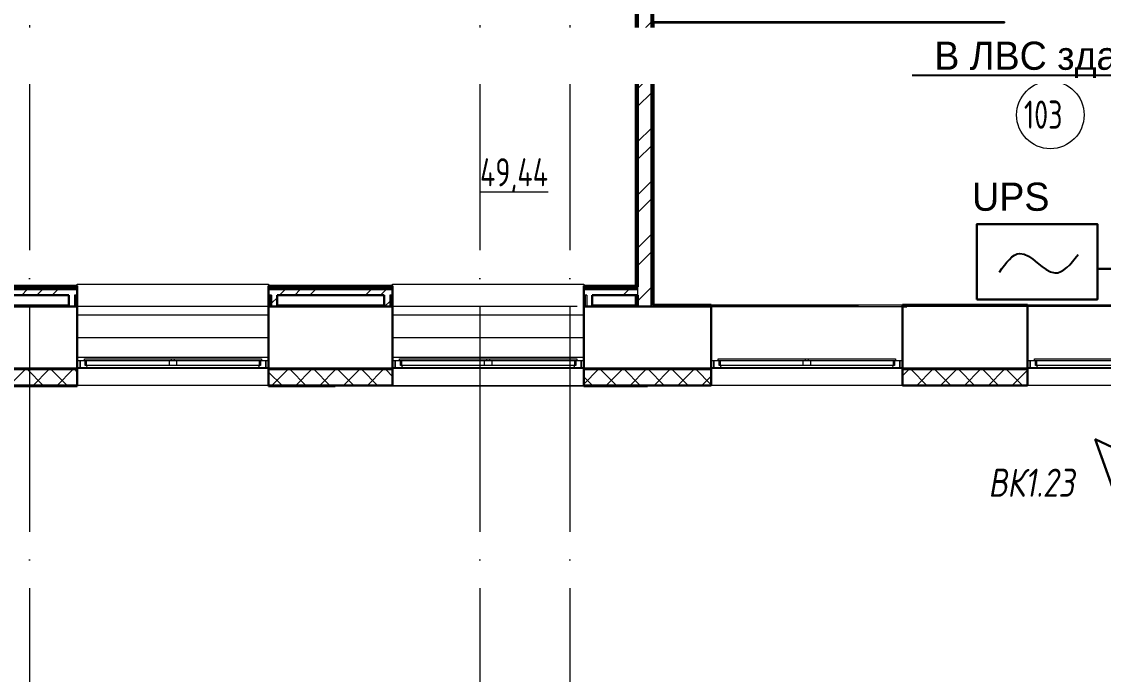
# Model space of a CAD drawing. Header units: millimetres. Extents: x -495897 to 1376592, y -28539 to 470976.
# Drawn here: x -46281 to -36673, y 336989 to 342785 of the extents above; entities that cross this region are included whole.
import ezdxf
from ezdxf import colors
from ezdxf.entities.mleader import LeaderData, LeaderLine
from ezdxf.enums import TextEntityAlignment as Align
from ezdxf.math import Vec2, Vec3

# ---------------------------------------------------------------- set-up
doc = ezdxf.new("R2010")
doc.units = ezdxf.units.MM
doc.set_wipeout_variables(frame=1)
doc.linetypes.add('ADSK_Линия сетки', pattern=[25, 20, -2.5, 0, -2.5])
for name, color, linetype, lineweight in [('_ Окна', 7, 'Continuous', 9), ('RC-Видеонаблюдение', 5, 'Continuous', 30), ('RC-Выноски', 7, 'Continuous', 0), ('RC-Линии_связи-Питание_12-24В', 3, 'Continuous', 30), ('лс', 5, 'Continuous', 30), ('Марки помещений', 252, 'Continuous', 20), ('Ограждение', 252, 'Continuous', 9), ('Окна', 252, 'Continuous', 9), ('Оси', 252, 'Continuous', 9), ('Стены внутренние', 7, 'Continuous', 18), ('Стены наружные', 7, 'Continuous', 18), ('Стены штриховка', 7, 'Continuous', 9)]:
    doc.layers.add(name, color=color, linetype=linetype, lineweight=lineweight)
doc.layers.add('RC-Позиционные_обозначения', color=7, linetype='Continuous')
doc.layers.add('RC-Таблицы', color=7, linetype='Continuous')
doc.styles.add('GOST Common_3', font='', dxfattribs={"height": 3.5})
doc.styles.add('Mipgost_5', font='', dxfattribs={"height": 250})
doc.styles.add('RubezhCAD', font='', dxfattribs={"oblique": 10})
doc.styles.get("Standard").update_dxf_attribs({"font": ''})
doc.styles.get('GOST Common_3').set_extended_font_data('GOST 2.304 type A')
doc.styles.get('Mipgost_5').set_extended_font_data('Mipgost')
doc.styles.get('RubezhCAD').set_extended_font_data('GOST type A')
doc.styles.get('Standard').set_extended_font_data('GOST type B')

# ---------------------------------------------------------------- blocks, each defined once
blk = doc.blocks.new('RC-UGO-CAM-03')
blk.add_attdef('PSTN', text='', height=2.5).set_placement((4.626, 3.284), align=Align.BOTTOM_LEFT)
blk.add_wipeout([(3.743, 0), (6.243, 2.499), (6.243, -2.499)])
blk.add_line((6.243, 2.499), (6.243, -2.499))
blk.add_wipeout([(-3.743, -2.499), (-3.741, 2.497), (3.743, 2.499), (3.743, -2.499)])
for q in [(6.243, 2.499), (6.243, -2.499)]:
    blk.add_line((3.743, 0), q)
blk.add_lwpolyline([(3.743, 2.999), (-4.243, 2.999), (-4.243, -2.999), (3.743, -2.999)])
blk.add_lwpolyline([(3.743, -2.499), (3.743, 2.499), (-3.743, 2.499), (-3.743, -2.499), (3.743, -2.499)], close=True)
blk = doc.blocks.new('1 этаж')
at = {"layer": 'Стены наружные', "lineweight": 9, "true_color": 0x636466}
h = blk.add_hatch(dxfattribs=at)
h.set_pattern_fill('FP_41', color=251, style=0, pattern_type=2)
h.set_pattern_definition([(180, (-32119.82, 96), (-1e-14, -100), [])])
h.paths.add_polyline_path([(-66005.8, -20703.7), (-64730.8, -20703.7), (-64730.8, -20693.7), (-66005.8, -20693.7)])
h.paths.add_polyline_path([(2117.4, -20703.7), (2694.2, -20703.7), (2694.2, -20693.7), (1409.2, -20693.7), (1409.2, -20703.7)])
h.paths.add_polyline_path([(-63030.8, -20703.7), (-61880.8, -20703.7), (-61880.8, -20693.7), (-63030.8, -20693.7)])
h.paths.add_polyline_path([(-752.8, -20703.7), (-290.8, -20703.7), (-290.8, -20693.7), (-1390.8, -20693.7), (-1390.8, -20703.7)])
h.paths.add_polyline_path([(-60180.8, -20703.7), (-59050.8, -20703.7), (-59050.8, -20693.7), (-60180.8, -20693.7)])
h.paths.add_polyline_path([(-3623, -20703.7), (-3090.8, -20703.7), (-3090.8, -20693.7), (-4165.8, -20693.7), (-4165.8, -20703.7)])
h.paths.add_polyline_path([(-57350.8, -20703.7), (-56240.8, -20703.7), (-56240.8, -20693.7), (-57350.8, -20693.7)])
h.paths.add_polyline_path([(-5865.8, -20703.7), (-5865.8, -20693.7), (-6960.8, -20693.7), (-6960.8, -20703.7), (-6493.2, -20703.7)])
h.paths.add_polyline_path([(-54540.8, -20703.7), (-53450.8, -20703.7), (-53450.8, -20693.7), (-54540.8, -20693.7)])
h.paths.add_polyline_path([(-8660.8, -20703.7), (-8660.8, -20693.7), (-9765.8, -20693.7), (-9765.8, -20703.7), (-9363.4, -20703.7)])
h.paths.add_polyline_path([(-51750.8, -20703.7), (-50620.8, -20703.7), (-50620.8, -20693.7), (-51750.8, -20693.7)])
h.paths.add_polyline_path([(-11516, -20703.7), (-11465.8, -20703.7), (-11465.8, -20693.7), (-12545.8, -20693.7), (-12545.8, -20703.7), (-12233.6, -20703.7)])
h.paths.add_polyline_path([(-48920.8, -20703.7), (-47800.8, -20703.7), (-47800.8, -20693.7), (-48920.8, -20693.7)])
h.paths.add_polyline_path([(-14245.8, -20703.7), (-14245.8, -20693.7), (-15320.8, -20693.7), (-15320.8, -20703.7), (-14386.2, -20703.7)])
h.paths.add_polyline_path([(-46100.8, -20703.7), (-45030.8, -20703.7), (-45030.8, -20693.7), (-46100.8, -20693.7)])
h.paths.add_polyline_path([(-17256.4, -20703.7), (-17020.8, -20703.7), (-17020.8, -20693.7), (-18120.8, -20693.7), (-18120.8, -20703.7), (-17974, -20703.7)])
h.paths.add_polyline_path([(-43330.8, -20703.7), (-42230.8, -20703.7), (-42230.8, -20693.7), (-43330.8, -20693.7)])
h.paths.add_polyline_path([(-19820.8, -20703.7), (-19820.8, -20693.7), (-20920.8, -20693.7), (-20920.8, -20703.7), (-20126.6, -20703.7)])
h.paths.add_polyline_path([(-40530.8, -20703.7), (-39400.8, -20703.7), (-39400.8, -20693.7), (-40530.8, -20693.7)])
h.paths.add_polyline_path([(-22620.8, -20703.7), (-22620.8, -20693.7), (-23700.8, -20693.7), (-23700.8, -20703.7), (-22996.8, -20703.7)])
h.paths.add_polyline_path([(-25867, -20703.7), (-25400.8, -20703.7), (-25400.8, -20693.7), (-26500.8, -20693.7), (-26500.8, -20703.7), (-26498.8, -20703.7)])
h.paths.add_polyline_path([(-37700.8, -20703.7), (-36590.8, -20703.7), (-36590.8, -20693.7), (-37700.8, -20693.7)])
h.paths.add_polyline_path([(-28202.8, -20703.7), (-28200.8, -20703.7), (-28200.8, -20693.7), (-29240.8, -20693.7), (-29239.8, -20703.7), (-28378.4, -20703.7)])
h.paths.add_polyline_path([(-34890.8, -20703.7), (-33780.8, -20703.7), (-33780.8, -20693.7), (-34890.8, -20693.7)])
h.paths.add_polyline_path([(-30940.8, -20703.7), (-30940.8, -20693.7), (-32080.8, -20693.7), (-32079.8, -20703.7), (-31090.8, -20703.7)])
at = {"layer": '_ Окна', "color": 251, "true_color": 0x636466}
for p, q in [((-45005.8, -20625.7), (-45030.8, -20625.7)), ((-45005.8, -20683.7), (-45005.8, -20625.7)), ((-43330.8, -20625.7), (-43355.8, -20625.7)), ((-43355.8, -20625.7), (-43355.8, -20683.7)), ((-42205.8, -20625.7), (-42230.8, -20625.7)), ((-42205.8, -20683.7), (-42205.8, -20625.7)), ((-40530.8, -20625.7), (-40555.8, -20625.7)), ((-40555.8, -20625.7), (-40555.8, -20683.7)), ((-39375.8, -20625.7), (-39400.8, -20625.7)), ((-39375.8, -20683.7), (-39375.8, -20625.7)), ((-37700.8, -20625.7), (-37725.8, -20625.7)), ((-37725.8, -20625.7), (-37725.8, -20683.7)), ((-36565.8, -20625.7), (-36590.8, -20625.7)), ((-36565.8, -20683.7), (-36565.8, -20625.7)), ((-45030.8, -20683.7), (-45005.8, -20683.7)), ((-43355.8, -20683.7), (-43330.8, -20683.7)), ((-42230.8, -20683.7), (-42205.8, -20683.7)), ((-40555.8, -20683.7), (-40530.8, -20683.7)), ((-39400.8, -20683.7), (-39375.8, -20683.7)), ((-37725.8, -20683.7), (-37700.8, -20683.7)), ((-36590.8, -20683.7), (-36565.8, -20683.7))]:
    blk.add_line(p, q, dxfattribs=at)
at = {"layer": '_ Окна', "color": 251, "lineweight": 18, "true_color": 0x636466}
for p, q in [((-44967.8, -20625.7), (-45005.8, -20625.7)), ((-45005.8, -20625.7), (-45005.8, -20683.7)), ((-44959.8, -20666.7), (-44959.8, -20625.7)), ((-43401.8, -20625.7), (-43401.8, -20666.7)), ((-43355.8, -20625.7), (-43393.8, -20625.7)), ((-43355.8, -20683.7), (-43355.8, -20625.7)), ((-42167.8, -20625.7), (-42205.8, -20625.7)), ((-42205.8, -20625.7), (-42205.8, -20683.7)), ((-42159.8, -20666.7), (-42159.8, -20625.7)), ((-40601.8, -20625.7), (-40601.8, -20666.7)), ((-40555.8, -20625.7), (-40593.8, -20625.7)), ((-40555.8, -20683.7), (-40555.8, -20625.7)), ((-39337.8, -20625.7), (-39375.8, -20625.7)), ((-39375.8, -20625.7), (-39375.8, -20683.7)), ((-39329.8, -20666.7), (-39329.8, -20625.7)), ((-37771.8, -20625.7), (-37771.8, -20666.7)), ((-37725.8, -20625.7), (-37763.8, -20625.7)), ((-37725.8, -20683.7), (-37725.8, -20625.7)), ((-36527.8, -20625.7), (-36565.8, -20625.7)), ((-36565.8, -20625.7), (-36565.8, -20683.7)), ((-36519.8, -20666.7), (-36519.8, -20625.7)), ((-45005.8, -20683.7), (-44946.4, -20683.7)), ((-44947.8, -20666.7), (-44959.8, -20666.7)), ((-44946.4, -20683.7), (-44941.8, -20666.7)), ((-43419.8, -20666.7), (-43415.2, -20683.7)), ((-43415.2, -20683.7), (-43355.8, -20683.7)), ((-43401.8, -20666.7), (-43413.8, -20666.7)), ((-42205.8, -20683.7), (-42146.4, -20683.7)), ((-42147.8, -20666.7), (-42159.8, -20666.7)), ((-42146.4, -20683.7), (-42141.8, -20666.7)), ((-40619.8, -20666.7), (-40615.2, -20683.7)), ((-40615.2, -20683.7), (-40555.8, -20683.7)), ((-40601.8, -20666.7), (-40613.8, -20666.7)), ((-39375.8, -20683.7), (-39316.4, -20683.7)), ((-39317.8, -20666.7), (-39329.8, -20666.7)), ((-39316.4, -20683.7), (-39311.8, -20666.7)), ((-37789.8, -20666.7), (-37785.2, -20683.7)), ((-37785.2, -20683.7), (-37725.8, -20683.7)), ((-37771.8, -20666.7), (-37783.8, -20666.7)), ((-36565.8, -20683.7), (-36506.4, -20683.7)), ((-36507.8, -20666.7), (-36519.8, -20666.7)), ((-36506.4, -20683.7), (-36501.8, -20666.7))]:
    blk.add_line(p, q, dxfattribs=at)
at = {"layer": 'Марки помещений', "color": 251, "true_color": 0x636466}
blk.add_circle((-36387.1, -18441.9), 300, dxfattribs=at)
at = {"layer": 'Ограждение', "color": 251, "true_color": 0x636466}
for p, q in [((-40075.8, -15478.7), (-40075.8, -19958.8)), ((-36795.8, -17613.7), (-39915.8, -17613.7)), ((-39915.8, -17613.7), (-39905.8, -17623.7)), ((-39905.8, -17623.7), (-36795.8, -17623.7)), ((-39905.8, -20128.7), (-39905.8, -17623.7)), ((-36795.8, -17613.7), (-36795.8, -17623.7)), ((-45030.8, -19958.7), (-45030.8, -19943.7)), ((-45030.8, -19943.7), (-43330.8, -19943.7)), ((-43330.8, -19943.7), (-43330.8, -19958.7)), ((-42230.8, -19958.7), (-42230.8, -19943.7)), ((-42230.8, -19943.7), (-40530.8, -19943.7)), ((-40530.8, -19943.7), (-40530.8, -19958.7)), ((-40075.8, -20043.7), (-40075.8, -20128.7)), ((-40065.8, -20128.7), (-40065.8, -20043.7)), ((-45030.8, -20218.7), (-43330.8, -20218.7)), ((-42230.8, -20218.7), (-40530.8, -20218.7)), ((-45030.8, -20418.7), (-43330.8, -20418.7)), ((-42230.8, -20418.7), (-40530.8, -20418.7)), ((-45030.8, -20593.7), (-43330.8, -20593.7)), ((-42230.8, -20593.7), (-40530.8, -20593.7))]:
    blk.add_line(p, q, dxfattribs=at)
at = {"layer": 'Окна', "color": 251, "true_color": 0x636466}
for p, q in [((-44967.8, -20608.7), (-44195.8, -20608.7)), ((-44967.8, -20625.7), (-44967.8, -20608.7)), ((-44195.8, -20625.7), (-44967.8, -20625.7)), ((-44947.8, -20666.7), (-44947.8, -20625.7)), ((-44215.8, -20625.7), (-44215.8, -20666.7)), ((-44195.8, -20608.7), (-44165.8, -20608.7)), ((-44195.8, -20608.7), (-44195.8, -20625.7)), ((-44165.8, -20625.7), (-44195.8, -20625.7)), ((-44165.8, -20608.7), (-43393.8, -20608.7)), ((-44165.8, -20625.7), (-44165.8, -20608.7)), ((-43393.8, -20625.7), (-44165.8, -20625.7)), ((-44145.8, -20666.7), (-44145.8, -20625.7)), ((-43413.8, -20625.7), (-43413.8, -20666.7)), ((-43393.8, -20608.7), (-43393.8, -20625.7)), ((-42167.8, -20608.7), (-41395.8, -20608.7)), ((-42167.8, -20625.7), (-42167.8, -20608.7)), ((-41395.8, -20625.7), (-42167.8, -20625.7)), ((-42147.8, -20666.7), (-42147.8, -20625.7)), ((-41415.8, -20625.7), (-41415.8, -20666.7)), ((-41395.8, -20608.7), (-41365.8, -20608.7)), ((-41395.8, -20608.7), (-41395.8, -20625.7)), ((-41365.8, -20625.7), (-41395.8, -20625.7)), ((-41365.8, -20608.7), (-40593.8, -20608.7)), ((-41365.8, -20625.7), (-41365.8, -20608.7)), ((-40593.8, -20625.7), (-41365.8, -20625.7)), ((-41345.8, -20666.7), (-41345.8, -20625.7)), ((-40613.8, -20625.7), (-40613.8, -20666.7)), ((-40593.8, -20608.7), (-40593.8, -20625.7)), ((-39337.8, -20608.7), (-38565.8, -20608.7)), ((-39337.8, -20625.7), (-39337.8, -20608.7)), ((-38565.8, -20625.7), (-39337.8, -20625.7)), ((-39317.8, -20666.7), (-39317.8, -20625.7)), ((-38585.8, -20625.7), (-38585.8, -20666.7)), ((-38565.8, -20608.7), (-38535.8, -20608.7)), ((-38565.8, -20608.7), (-38565.8, -20625.7)), ((-38535.8, -20625.7), (-38565.8, -20625.7)), ((-38535.8, -20608.7), (-37763.8, -20608.7)), ((-38535.8, -20625.7), (-38535.8, -20608.7)), ((-37763.8, -20625.7), (-38535.8, -20625.7)), ((-38515.8, -20666.7), (-38515.8, -20625.7)), ((-37783.8, -20625.7), (-37783.8, -20666.7)), ((-37763.8, -20608.7), (-37763.8, -20625.7)), ((-36527.8, -20608.7), (-35755.8, -20608.7)), ((-36527.8, -20625.7), (-36527.8, -20608.7)), ((-35755.8, -20625.7), (-36527.8, -20625.7)), ((-36507.8, -20666.7), (-36507.8, -20625.7)), ((-44215.8, -20666.7), (-44947.8, -20666.7)), ((-44946.4, -20683.7), (-43415.2, -20683.7)), ((-44145.8, -20666.7), (-44215.8, -20666.7)), ((-43413.8, -20666.7), (-44145.8, -20666.7)), ((-41415.8, -20666.7), (-42147.8, -20666.7)), ((-42146.4, -20683.7), (-40615.2, -20683.7)), ((-41345.8, -20666.7), (-41415.8, -20666.7)), ((-40613.8, -20666.7), (-41345.8, -20666.7)), ((-38585.8, -20666.7), (-39317.8, -20666.7)), ((-39316.4, -20683.7), (-37785.2, -20683.7)), ((-38515.8, -20666.7), (-38585.8, -20666.7)), ((-37783.8, -20666.7), (-38515.8, -20666.7)), ((-35775.8, -20666.7), (-36507.8, -20666.7)), ((-36506.4, -20683.7), (-34975.2, -20683.7))]:
    blk.add_line(p, q, dxfattribs=at)
at = {"layer": 'Оси', "color": 251, "linetype": 'ADSK_Линия сетки', "ltscale": 100, "true_color": 0x636466}
for p, q in [((-45455.8, -2643.7), (-45455.8, -33769.9)), ((-41455.8, -2643.7), (-41455.8, -33769.9)), ((-40655.8, -2643.7), (-40655.8, -33769.9)), ((4411.5, -20143.7), (-72528.1, -20143.7))]:
    blk.add_line(p, q, dxfattribs=at)
at = {"layer": 'Стены внутренние', "color": 251, "lineweight": 30, "true_color": 0x636466}
for p, q in [((-45105.8, -20143.7), (-46025.8, -20143.7)), ((-45030.8, -20693.7), (-45030.8, -20143.7)), ((-43330.8, -20143.7), (-43330.8, -20693.7)), ((-42305.8, -20143.7), (-43255.8, -20143.7)), ((-42230.8, -20693.7), (-42230.8, -20143.7)), ((-40530.8, -20143.7), (-40530.8, -20693.7)), ((-40050.8, -20143.7), (-40455.8, -20143.7)), ((-39400.8, -20693.7), (-39400.8, -20143.7)), ((-37663.3, -20143.7), (-37700.8, -20143.7)), ((-37700.8, -20143.7), (-37700.8, -20693.7)), ((-36590.8, -20693.7), (-36590.8, -20143.7)), ((-46100.8, -20693.7), (-45030.8, -20693.7)), ((-45030.8, -20845.7), (-45030.8, -20703.7)), ((-43330.8, -20693.7), (-42230.8, -20693.7)), ((-43330.8, -20703.7), (-43330.8, -20845.7)), ((-42230.8, -20845.7), (-42230.8, -20703.7)), ((-40530.8, -20693.7), (-39400.8, -20693.7)), ((-40530.8, -20703.7), (-40530.8, -20845.7)), ((-39400.8, -20845.7), (-39400.8, -20703.7)), ((-37700.8, -20693.7), (-36590.8, -20693.7)), ((-37700.8, -20703.7), (-37700.8, -20845.7)), ((-36590.8, -20845.7), (-36590.8, -20703.7)), ((-43330.8, -20845.7), (-42230.8, -20845.7)), ((-40530.8, -20845.7), (-39400.8, -20845.7)), ((-37700.8, -20845.7), (-36590.8, -20845.7))]:
    blk.add_line(p, q, dxfattribs=at)
at = {"layer": 'Стены внутренние', "color": 251, "true_color": 0x636466}
for p, q in [((-39400.8, -20143.7), (-37700.8, -20143.7)), ((-36590.8, -20143.7), (-37663.3, -20143.7)), ((-43330.8, -20693.7), (-45030.8, -20693.7)), ((-40530.8, -20693.7), (-42230.8, -20693.7)), ((-37700.8, -20693.7), (-39400.8, -20693.7)), ((-34890.8, -20693.7), (-36590.8, -20693.7)), ((-43330.8, -20845.7), (-45030.8, -20845.7)), ((-37700.8, -20845.7), (-39400.8, -20845.7)), ((-34890.8, -20845.7), (-36590.8, -20845.7))]:
    blk.add_line(p, q, dxfattribs=at)
at = {"layer": 'Стены внутренние', "color": 251, "linetype": 'Continuous', "lineweight": 9, "true_color": 0x636466}
for p, q in [((-45634.9, -20843.7), (-45494.9, -20703.7)), ((-45333.4, -20843.7), (-45473.4, -20703.7)), ((-45422.8, -20843.7), (-45282.8, -20703.7)), ((-45121.2, -20843.7), (-45261.2, -20703.7)), ((-45210.7, -20843.7), (-45070.7, -20703.7)), ((-45030.8, -20722), (-45049.1, -20703.7)), ((-43212, -20843.7), (-43330.8, -20725)), ((-43301.5, -20843.7), (-43161.5, -20703.7)), ((-42999.9, -20843.7), (-43139.9, -20703.7)), ((-43089.3, -20843.7), (-42949.3, -20703.7)), ((-42787.8, -20843.7), (-42927.8, -20703.7)), ((-42877.2, -20843.7), (-42737.2, -20703.7)), ((-42575.6, -20843.7), (-42715.6, -20703.7)), ((-42665.1, -20843.7), (-42525.1, -20703.7)), ((-42363.5, -20843.7), (-42503.5, -20703.7)), ((-42453, -20843.7), (-42313, -20703.7)), ((-42230.8, -20764.3), (-42291.4, -20703.7)), ((-40528.8, -20828.8), (-40403.8, -20703.7)), ((-40242.2, -20843.7), (-40382.2, -20703.7)), ((-40331.6, -20843.7), (-40191.6, -20703.7)), ((-40030.1, -20843.7), (-40170.1, -20703.7)), ((-40119.5, -20843.7), (-39979.5, -20703.7)), ((-39817.9, -20843.7), (-39957.9, -20703.7)), ((-39907.4, -20843.7), (-39767.4, -20703.7)), ((-39605.8, -20843.7), (-39745.8, -20703.7)), ((-39695.2, -20843.7), (-39555.2, -20703.7)), ((-39402.8, -20834.6), (-39533.7, -20703.7)), ((-37700.8, -20758.5), (-37646, -20703.7)), ((-37484.5, -20843.7), (-37624.5, -20703.7)), ((-37573.9, -20843.7), (-37433.9, -20703.7)), ((-37272.3, -20843.7), (-37412.3, -20703.7)), ((-37361.8, -20843.7), (-37221.8, -20703.7)), ((-37060.2, -20843.7), (-37200.2, -20703.7)), ((-37149.7, -20843.7), (-37009.7, -20703.7)), ((-36848.1, -20843.7), (-36988.1, -20703.7)), ((-36937.5, -20843.7), (-36797.5, -20703.7)), ((-36635.9, -20843.7), (-36775.9, -20703.7)), ((-36725.4, -20843.7), (-36592.8, -20711.1)), ((-45188, -20845.7), (-45189.1, -20843.7)), ((-43214.3, -20843.7), (-43215.4, -20845.7)), ((-42372.4, -20845.7), (-42373.5, -20843.7)), ((-42240.8, -20843.7), (-42232.8, -20835.7)), ((-40454.3, -20843.7), (-40530.8, -20767.2)), ((-40530.8, -20833.6), (-40528.8, -20833.6)), ((-40495.3, -20845.7), (-40496.4, -20843.7)), ((-39908.7, -20845.7), (-39909.8, -20843.7)), ((-39483.1, -20843.7), (-39400.8, -20761.4)), ((-37696.6, -20843.7), (-37700.8, -20839.5)), ((-37093.1, -20845.7), (-37094.2, -20843.7))]:
    blk.add_line(p, q, dxfattribs=at)
at = {"layer": 'Стены наружные', "color": 251, "lineweight": 30, "true_color": 0x636466}
for p, q in [((-40050.8, -14513.7), (-40050.8, -19968.7)), ((-40070.8, -15203.7), (-40070.8, -19958.7)), ((-40065.8, -15203.7), (-40065.8, -19963.7)), ((-39930.8, -20143.7), (-39930.8, -17323.7)), ((-39915.8, -20128.7), (-39915.8, -17338.7)), ((-45030.8, -19958.7), (-46100.8, -19958.7)), ((-45030.8, -20143.7), (-45030.8, -19958.7)), ((-43330.8, -19958.7), (-43330.8, -20143.7)), ((-42230.8, -19958.7), (-43330.8, -19958.7)), ((-42230.8, -20143.7), (-42230.8, -19958.7)), ((-40530.8, -19958.7), (-40530.8, -20143.7)), ((-40070.8, -19958.7), (-40530.8, -19958.7)), ((-46025.8, -20043.7), (-45105.8, -20043.7)), ((-45105.8, -20043.7), (-45105.8, -20143.7)), ((-43255.8, -20043.7), (-42305.8, -20043.7)), ((-43255.8, -20143.7), (-43255.8, -20043.7)), ((-42305.8, -20043.7), (-42305.8, -20143.7)), ((-40455.8, -20043.7), (-40050.8, -20043.7)), ((-40455.8, -20143.7), (-40455.8, -20043.7)), ((-40050.8, -20043.7), (-40050.8, -20143.7)), ((-45105.8, -20143.7), (-45030.8, -20143.7)), ((-43330.8, -20143.7), (-43255.8, -20143.7)), ((-42305.8, -20143.7), (-42230.8, -20143.7)), ((-40530.8, -20143.7), (-40455.8, -20143.7)), ((-40050.8, -20143.7), (-39400.8, -20143.7)), ((-39400.8, -20128.7), (-39915.8, -20128.7)), ((-39400.8, -20143.7), (-39400.8, -20128.7)), ((-36590.8, -20128.7), (-37700.8, -20128.7)), ((-37700.8, -20128.7), (-37700.8, -20143.7)), ((-36590.8, -20143.7), (-36590.8, -20128.7)), ((-45030.8, -20703.7), (-45030.8, -20693.7)), ((-42230.8, -20693.7), (-43330.8, -20693.7)), ((-43330.8, -20693.7), (-43330.8, -20703.7)), ((-42230.8, -20703.7), (-42230.8, -20693.7)), ((-39400.8, -20693.7), (-40530.8, -20693.7)), ((-40530.8, -20693.7), (-40530.8, -20703.7)), ((-39400.8, -20703.7), (-39400.8, -20693.7)), ((-36590.8, -20693.7), (-37700.8, -20693.7)), ((-37700.8, -20693.7), (-37700.8, -20703.7)), ((-36590.8, -20703.7), (-36590.8, -20693.7)), ((-45030.8, -20845.7), (-46100.8, -20845.7)), ((-45030.8, -20850.7), (-45030.8, -20845.7)), ((-43330.8, -20845.7), (-43330.8, -20850.7)), ((-42740.8, -20850.7), (-42740.8, -20845.7)), ((-40530.8, -20845.7), (-40530.8, -20850.7)), ((-39965.8, -20850.7), (-39965.8, -20845.7)), ((-46100.8, -20850.7), (-45030.8, -20850.7)), ((-43330.8, -20850.7), (-42740.8, -20850.7)), ((-40530.8, -20850.7), (-39965.8, -20850.7))]:
    blk.add_line(p, q, dxfattribs=at)
at = {"layer": 'Стены наружные', "color": 251, "linetype": 'Continuous', "lineweight": 9, "true_color": 0x636466}
for p, q in [((-40070.8, -17683.8), (-40065.8, -17678.8)), ((-40050.8, -17735.7), (-39930.8, -17615.7)), ((-40070.8, -17754.5), (-40065.8, -17749.5)), ((-40050.8, -17892.9), (-39930.8, -17772.9)), ((-40070.8, -17825.2), (-40065.8, -17820.2)), ((-40070.8, -17895.9), (-40065.8, -17890.9)), ((-40070.8, -17966.6), (-40065.8, -17961.6)), ((-39930.8, -17897.3), (-39915.8, -17882.3)), ((-40070.8, -18037.3), (-40065.8, -18032.3)), ((-40070.8, -18108), (-40065.8, -18103)), ((-40050.8, -18207.2), (-39930.8, -18087.2)), ((-40070.8, -18178.7), (-40065.8, -18173.7)), ((-40070.8, -18249.4), (-40065.8, -18244.4)), ((-40050.8, -18364.3), (-39930.8, -18244.3)), ((-40070.8, -18320.2), (-40065.8, -18315.2)), ((-39930.8, -18321.6), (-39915.8, -18306.6)), ((-40070.8, -18390.9), (-40065.8, -18385.9)), ((-40070.8, -18461.6), (-40065.8, -18456.6)), ((-40070.8, -18532.3), (-40065.8, -18527.3)), ((-40070.8, -18603), (-40065.8, -18598)), ((-40050.8, -18678.6), (-39930.8, -18558.6)), ((-40070.8, -18673.7), (-40065.8, -18668.7)), ((-40050.8, -18835.8), (-39930.8, -18715.8)), ((-39930.8, -18745.8), (-39915.8, -18730.8)), ((-40070.8, -18744.4), (-40065.8, -18739.4)), ((-40070.8, -18815.1), (-40065.8, -18810.1)), ((-40070.8, -18885.8), (-40065.8, -18880.8)), ((-40070.8, -18956.6), (-40065.8, -18951.6)), ((-40070.8, -19027.3), (-40065.8, -19022.3)), ((-40070.8, -19098), (-40065.8, -19093)), ((-40050.8, -19150.1), (-39930.8, -19030.1)), ((-40070.8, -19168.7), (-40065.8, -19163.7)), ((-40050.8, -19307.3), (-39930.8, -19187.3)), ((-39930.8, -19170.1), (-39915.8, -19155.1)), ((-40070.8, -19239.4), (-40065.8, -19234.4)), ((-40070.8, -19310.1), (-40065.8, -19305.1)), ((-40070.8, -19380.8), (-40065.8, -19375.8)), ((-40070.8, -19451.5), (-40065.8, -19446.5)), ((-40050.8, -19621.6), (-39930.8, -19501.6)), ((-40070.8, -19522.2), (-40065.8, -19517.2)), ((-40070.8, -19592.9), (-40065.8, -19587.9)), ((-39930.8, -19594.4), (-39915.8, -19579.4)), ((-40070.8, -19663.7), (-40065.8, -19658.7)), ((-40050.8, -19778.7), (-39930.8, -19658.7)), ((-40070.8, -19734.4), (-40065.8, -19729.4)), ((-40070.8, -19805.1), (-40065.8, -19800.1)), ((-40070.8, -19875.8), (-40065.8, -19870.8)), ((-45462, -19963.7), (-45457, -19958.7)), ((-45421.3, -19993.7), (-45408.8, -19981.2)), ((-45408.8, -19981.2), (-45396.3, -19968.7)), ((-45396.3, -19968.7), (-45391.3, -19963.7)), ((-45391.3, -19963.7), (-45386.3, -19958.7)), ((-45320.6, -19963.7), (-45315.6, -19958.7)), ((-45249.9, -19963.7), (-45244.9, -19958.7)), ((-45209.2, -19993.7), (-45196.7, -19981.2)), ((-45196.7, -19981.2), (-45184.2, -19968.7)), ((-45179.2, -19963.7), (-45174.2, -19958.7)), ((-45108.5, -19963.7), (-45103.5, -19958.7)), ((-45037.8, -19963.7), (-45032.8, -19958.7)), ((-43300, -19993.7), (-43287.5, -19981.2)), ((-43287.5, -19981.2), (-43275, -19968.7)), ((-43275, -19968.7), (-43270, -19963.7)), ((-43270, -19963.7), (-43265, -19958.7)), ((-43199.3, -19963.7), (-43194.3, -19958.7)), ((-43128.6, -19963.7), (-43123.6, -19958.7)), ((-43087.9, -19993.7), (-43075.4, -19981.2)), ((-43075.4, -19981.2), (-43062.9, -19968.7)), ((-43057.9, -19963.7), (-43052.9, -19958.7)), ((-42987.2, -19963.7), (-42982.2, -19958.7)), ((-42916.5, -19963.7), (-42911.5, -19958.7)), ((-42875.7, -19993.7), (-42863.2, -19981.2)), ((-42863.2, -19981.2), (-42850.7, -19968.7)), ((-42850.7, -19968.7), (-42845.7, -19963.7)), ((-42845.7, -19963.7), (-42840.7, -19958.7)), ((-42775, -19963.7), (-42770, -19958.7)), ((-42704.3, -19963.7), (-42699.3, -19958.7)), ((-42663.6, -19993.7), (-42651.1, -19981.2)), ((-42651.1, -19981.2), (-42638.6, -19968.7)), ((-42633.6, -19963.7), (-42628.6, -19958.7)), ((-42562.9, -19963.7), (-42557.9, -19958.7)), ((-42492.2, -19963.7), (-42487.2, -19958.7)), ((-42451.5, -19993.7), (-42439, -19981.2)), ((-42439, -19981.2), (-42426.5, -19968.7)), ((-42426.5, -19968.7), (-42421.5, -19963.7)), ((-42421.5, -19963.7), (-42416.5, -19958.7)), ((-42350.8, -19963.7), (-42345.8, -19958.7)), ((-42280.1, -19963.7), (-42275.1, -19958.7)), ((-42239.3, -19993.7), (-42230.8, -19985.2)), ((-40530.8, -19982.2), (-40529.8, -19981.2)), ((-40529.8, -19981.2), (-40517.3, -19968.7)), ((-40512.3, -19963.7), (-40507.3, -19958.7)), ((-40441.6, -19963.7), (-40436.6, -19958.7)), ((-40370.9, -19963.7), (-40365.9, -19958.7)), ((-40330.2, -19993.7), (-40317.7, -19981.2)), ((-40317.7, -19981.2), (-40305.2, -19968.7)), ((-40305.2, -19968.7), (-40300.2, -19963.7)), ((-40300.2, -19963.7), (-40295.2, -19958.7)), ((-40229.5, -19963.7), (-40224.5, -19958.7)), ((-40158.7, -19963.7), (-40153.7, -19958.7)), ((-40118, -19993.7), (-40105.5, -19981.2)), ((-40105.5, -19981.2), (-40093, -19968.7)), ((-40088, -19963.7), (-40083, -19958.7)), ((-40070.8, -19946.5), (-40065.8, -19941.5)), ((-40050.8, -20093), (-39930.8, -19973)), ((-45524.6, -20043.7), (-45474.6, -19993.7)), ((-45389.7, -20043.7), (-45339.7, -19993.7)), ((-45254.7, -20043.7), (-45204.7, -19993.7)), ((-45055.8, -20052.5), (-45047.1, -20043.7)), ((-43305.8, -20114.9), (-43255.8, -20064.9)), ((-43234.6, -20043.7), (-43184.6, -19993.7)), ((-43099.7, -20043.7), (-43049.7, -19993.7)), ((-42964.8, -20043.7), (-42914.8, -19993.7)), ((-42471.3, -20043.7), (-42421.3, -19993.7)), ((-42336.4, -20043.7), (-42286.4, -19993.7)), ((-40181.3, -20043.7), (-40131.3, -19993.7)), ((-39930.8, -20018.6), (-39915.8, -20003.6)), ((-42301.4, -20143.7), (-42255.8, -20098.1)), ((-39944.4, -20143.7), (-39930.8, -20130.2)), ((-39631.6, -20143.7), (-39616.6, -20128.7)), ((-37510.3, -20143.7), (-37495.3, -20128.7)), ((-37086, -20143.7), (-37071, -20128.7)), ((-36661.8, -20143.7), (-36646.8, -20128.7)), ((-45185.1, -20850.7), (-45188, -20845.7)), ((-43215.4, -20845.7), (-43218.3, -20850.6)), ((-40493.7, -20848.4), (-40495.3, -20845.7))]:
    blk.add_line(p, q, dxfattribs=at)
at = {"layer": 'Стены наружные', "color": 251, "true_color": 0x636466}
for p, q in [((-46025.8, -20128.7), (-45105.8, -20128.7)), ((-43255.8, -20128.7), (-42305.8, -20128.7)), ((-40455.8, -20128.7), (-40058.3, -20128.7)), ((-40058.3, -20143.7), (-40058.3, -20128.7)), ((-39400.8, -20128.7), (-37700.8, -20128.7)), ((-36590.8, -20128.7), (-34890.8, -20128.7)), ((-42230.8, -20845.7), (-40530.8, -20845.7)), ((-42230.8, -20845.7), (-42230.8, -20850.7)), ((-39951.9, -20850.7), (-39951.9, -20845.7)), ((-40530.8, -20850.7), (-42740.8, -20850.7)), ((-39951.9, -20850.7), (-39965.8, -20850.7))]:
    blk.add_line(p, q, dxfattribs=at)
at = {"layer": 'Стены штриховка', "color": 251, "true_color": 0x636466}
for p, q in [((-45030.8, -19963.7), (-46100.8, -19963.7)), ((-46100.8, -19968.7), (-45030.8, -19968.7)), ((-46100.8, -19981.2), (-45030.8, -19981.2)), ((-42230.8, -19963.7), (-43330.8, -19963.7)), ((-43330.8, -19968.7), (-42230.8, -19968.7)), ((-43330.8, -19981.2), (-42230.8, -19981.2)), ((-40530.8, -19963.7), (-40050.8, -19963.7)), ((-40530.8, -19968.7), (-40050.8, -19968.7)), ((-40530.8, -19981.2), (-40050.8, -19981.2)), ((-40050.8, -20043.7), (-40050.8, -19968.7)), ((-46100.8, -19993.7), (-45030.8, -19993.7)), ((-45030.8, -20043.7), (-45055.8, -20043.7)), ((-45055.8, -20043.7), (-45055.8, -20143.7)), ((-45043.3, -20043.7), (-45043.3, -20143.7)), ((-43330.8, -19993.7), (-42230.8, -19993.7)), ((-43305.8, -20043.7), (-43330.8, -20043.7)), ((-43318.3, -20043.7), (-43318.3, -20143.7)), ((-43305.8, -20043.7), (-43305.8, -20143.7)), ((-42230.8, -20043.7), (-42255.8, -20043.7)), ((-42255.8, -20043.7), (-42255.8, -20143.7)), ((-42243.3, -20043.7), (-42243.3, -20143.7)), ((-40530.8, -19993.7), (-40050.8, -19993.7)), ((-40505.8, -20043.7), (-40530.8, -20043.7)), ((-40518.3, -20043.7), (-40518.3, -20143.7)), ((-40505.8, -20043.7), (-40505.8, -20143.7)), ((-45030.8, -20703.7), (-46100.8, -20703.7)), ((-42230.8, -20703.7), (-43330.8, -20703.7)), ((-39400.8, -20703.7), (-40530.8, -20703.7)), ((-36590.8, -20703.7), (-37700.8, -20703.7)), ((-36592.8, -20703.7), (-36592.8, -20843.7)), ((-46098.8, -20843.7), (-45032.8, -20843.7)), ((-45030.8, -20769.7), (-45032.8, -20769.7)), ((-45032.8, -20843.7), (-45032.8, -20769.7)), ((-43328.8, -20769.7), (-43330.8, -20769.7)), ((-43328.8, -20769.7), (-43328.8, -20843.7)), ((-43328.8, -20843.7), (-42232.8, -20843.7)), ((-42230.8, -20769.7), (-42232.8, -20769.7)), ((-42232.8, -20843.7), (-42232.8, -20769.7)), ((-40528.8, -20769.7), (-40530.8, -20769.7)), ((-40528.8, -20769.7), (-40528.8, -20843.7)), ((-40528.8, -20843.7), (-39402.8, -20843.7)), ((-39400.8, -20769.7), (-39402.8, -20769.7)), ((-39402.8, -20843.7), (-39402.8, -20769.7)), ((-36592.8, -20843.7), (-37700.8, -20843.7))]:
    blk.add_line(p, q, dxfattribs=at)
at = {"layer": 'Марки помещений', "color": 251, "true_color": 0x636466, "style": 'GOST Common_3', "width": 0.9}
for s, p in [('103', (-36622, -18564.2)), ('%%U49,44', (-41453.4, -19076.1))]:
    blk.add_text(s, height=250, dxfattribs=at).set_placement(p)

msp = doc.modelspace()

# ---------------------------------------------------------------- linework, layer by layer
at = {"color": 3, "transparency": 33554687}
msp.add_spline([(-37595.296, 340560.765), (-37414.506, 340726.976), (-37103.543, 340553.538), (-36897.748, 340716.136)], degree=3, dxfattribs=at)
at = {"layer": 'RC-Линии_связи-Питание_12-24В', "color": 1, "ltscale": 100}
msp.add_line((-36725.678, 340590.272), (-36101.352, 340590.272), dxfattribs=at)
at = {"layer": 'лс', "color": 3, "ltscale": 100, "transparency": 33554687}
msp.add_lwpolyline([(-37795.961, 340318.387), (-36725.678, 340318.387), (-36725.678, 340987.529), (-37795.961, 340987.529)], close=True, dxfattribs=at)

# ---------------------------------------------------------------- block references
msp.add_blockref('1 этаж', (-756.474, 360398.765))

# ---------------------------------------------------------------- texts
at = {"layer": 'RC-Таблицы', "linetype": 'Continuous', "lineweight": 40, "transparency": 33554687, "insert": (-37495.699, 341228.806), "char_height": 250, "width": 2400, "attachment_point": 5, "style": 'Mipgost_5'}
msp.add_mtext('UPS', dxfattribs=at)

# ---------------------------------------------------------------- next in the draw order: block references
at = {"layer": 'RC-Видеонаблюдение'}
ref = msp.add_blockref('RC-UGO-CAM-03', (-36074.856, 339054.671), dxfattribs=dict(at, xscale=99.99999999999999, yscale=99.99999999999999, zscale=99.99999999999999, rotation=199.9031274229899))
ref.add_attrib('PSTN', 'ВК1.23', (-37694.662, 338565.267), dxfattribs={"layer": 'RC-Позиционные_обозначения', "height": 250, "style": 'RubezhCAD', "oblique": 10})

# ---------------------------------------------------------------- next in the draw order: leaders
at = {"layer": 'RC-Выноски', "linetype": 'Continuous', "ltscale": 15}
ml = msp.add_multileader_mtext('Standard', dxfattribs=at)
ml.set_content('В ЛВС здания школы', color=256, style='Mipgost_5')
ml.set_leader_properties()
ml.build(insert=Vec2(0, 0))
ml.multileader.update_dxf_attribs({"has_text_frame": 1, "text_left_attachment_type": 6, "text_right_attachment_type": 6, "dogleg_length": 2, "arrow_head_size": 400, "scale": 100})
ctx = ml.context
ctx.base_point, ctx.scale, ctx.char_height, ctx.arrow_head_size, ctx.landing_gap_size, ctx.plane_origin = Vec3(-37529.987, 342307.749), 100, 250, 400, 100, Vec3(-562419.597, 303905.668)
ctx.left_attachment, ctx.right_attachment, ctx.text_align_type = 6, 6, 2
notes = []
notes.append((ctx, [(1, (1, 1, 0), (-34567.308, 342307.749), (-1, 0), 200, [(0, [(-34567.308, 340652.958)], 0, [])])]))
ctx.mtext.insert, ctx.mtext.width, ctx.mtext.alignment, ctx.mtext.flow_direction = Vec3(-34867.308, 342607.749), 4609.04485, 3, 5
ctx.mtext.has_bg_fill, ctx.mtext.bg_color, ctx.mtext.bg_scale_factor, ctx.mtext.bg_transparency, ctx.mtext.use_window_bg_color = 1, -1027028792, 1.5, 0, 1
for ctx, leaders in notes:
    for number, flags, end, landing, length, lines in leaders:
        leader = LeaderData()
        leader.index, (leader.has_last_leader_line, leader.has_dogleg_vector, leader.attachment_direction) = number, flags
        leader.last_leader_point, leader.dogleg_vector, leader.dogleg_length = Vec3(end), Vec3(landing), length
        for number, points, colour, breaks in lines:
            line = LeaderLine()
            line.index, line.vertices, line.color, line.breaks = number, Vec3.list(points), colors.encode_raw_color(colour), breaks
            leader.lines.append(line)
        ctx.leaders.append(leader)

doc.saveas('drawing.dxf')
